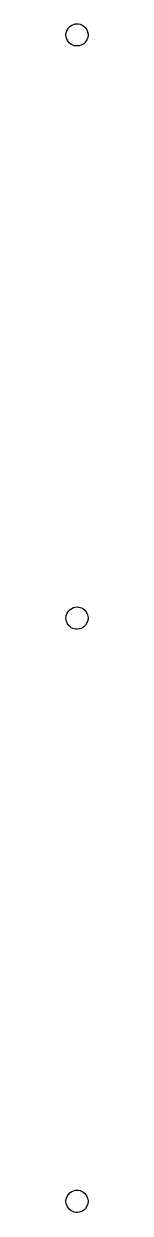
# Model space of a CAD drawing. Extents: x -267 to 174, y -103 to 30.
# Drawn here: x -267 to -265, y -103 to 3.8 of the extents above.
import ezdxf

# ---------------------------------------------------------------- set-up
doc = ezdxf.new("R2010")
doc.units = 0
doc.header["$MEASUREMENT"] = 0
doc.layers.get('0').update_dxf_attribs({"linetype": 'CONTINUOUS'})

msp = doc.modelspace()

# ---------------------------------------------------------------- linework, layer by layer
for points, knots in [([(-267, 2.81), (-267, 3.1), (-266.85, 3.41), (-266.62, 3.59), (-266.44, 3.73), (-266.22, 3.81), (-266, 3.81)], [0.1506919, 0.1506919, 0.1506919, 0.1506919, 0.2380853, 0.2380853, 0.2380853, 0.3013838, 0.3013838, 0.3013838, 0.3013838]), ([(-266, 3.81), (-265.82, 3.81), (-265.63, 3.76), (-265.48, 3.66), (-265.2, 3.49), (-265.02, 3.17), (-265, 2.86), (-265, 2.84), (-265, 2.82), (-265, 2.81)], [0.3013838, 0.3013838, 0.3013838, 0.3013838, 0.3539284, 0.3539284, 0.3539284, 0.4470504, 0.4470504, 0.4470504, 0.4520758, 0.4520758, 0.4520758, 0.4520758]), ([(-265, 2.81), (-265, 2.51), (-265.15, 2.2), (-265.38, 2.02), (-265.7, 1.77), (-266.18, 1.74), (-266.52, 1.95), (-266.8, 2.12), (-266.98, 2.44), (-267, 2.76), (-267, 2.77), (-267, 2.79), (-267, 2.81)], [0.4520758, 0.4520758, 0.4520758, 0.4520758, 0.5394692, 0.5394692, 0.5394692, 0.6553122, 0.6553122, 0.6553122, 0.7484342, 0.7484342, 0.7484342, 0.7534596, 0.7534596, 0.7534596, 0.7534596]), ([(-267, -49.55), (-267, -49.26), (-266.85, -48.95), (-266.62, -48.77), (-266.44, -48.63), (-266.22, -48.55), (-266, -48.55)], [0.1506919, 0.1506919, 0.1506919, 0.1506919, 0.2380853, 0.2380853, 0.2380853, 0.3013838, 0.3013838, 0.3013838, 0.3013838]), ([(-266, -48.55), (-265.82, -48.55), (-265.63, -48.6), (-265.48, -48.7), (-265.2, -48.87), (-265.02, -49.19), (-265, -49.5), (-265, -49.52), (-265, -49.54), (-265, -49.55)], [0.3013838, 0.3013838, 0.3013838, 0.3013838, 0.3539284, 0.3539284, 0.3539284, 0.4470504, 0.4470504, 0.4470504, 0.4520758, 0.4520758, 0.4520758, 0.4520758]), ([(-265, -49.55), (-265, -49.85), (-265.15, -50.16), (-265.38, -50.34), (-265.7, -50.59), (-266.18, -50.62), (-266.52, -50.41), (-266.8, -50.24), (-266.98, -49.92), (-267, -49.6), (-267, -49.59), (-267, -49.57), (-267, -49.55)], [0.4520758, 0.4520758, 0.4520758, 0.4520758, 0.5394692, 0.5394692, 0.5394692, 0.6553122, 0.6553122, 0.6553122, 0.7484342, 0.7484342, 0.7484342, 0.7534596, 0.7534596, 0.7534596, 0.7534596]), ([(-267, -101.91), (-267, -101.62), (-266.85, -101.31), (-266.62, -101.13), (-266.44, -100.99), (-266.22, -100.91), (-266, -100.91)], [0.1506919, 0.1506919, 0.1506919, 0.1506919, 0.2380853, 0.2380853, 0.2380853, 0.3013838, 0.3013838, 0.3013838, 0.3013838]), ([(-266, -100.91), (-265.82, -100.91), (-265.63, -100.96), (-265.48, -101.06), (-265.2, -101.23), (-265.02, -101.55), (-265, -101.86), (-265, -101.88), (-265, -101.9), (-265, -101.91)], [0.3013838, 0.3013838, 0.3013838, 0.3013838, 0.3539284, 0.3539284, 0.3539284, 0.4470504, 0.4470504, 0.4470504, 0.4520758, 0.4520758, 0.4520758, 0.4520758]), ([(-265, -101.91), (-265, -102.21), (-265.15, -102.52), (-265.38, -102.7), (-265.7, -102.95), (-266.18, -102.98), (-266.52, -102.77), (-266.8, -102.6), (-266.98, -102.28), (-267, -101.96), (-267, -101.95), (-267, -101.93), (-267, -101.91)], [0.4520758, 0.4520758, 0.4520758, 0.4520758, 0.5394692, 0.5394692, 0.5394692, 0.6553122, 0.6553122, 0.6553122, 0.7484342, 0.7484342, 0.7484342, 0.7534596, 0.7534596, 0.7534596, 0.7534596])]:
    msp.add_open_spline(points, degree=3, knots=knots)

doc.saveas('drawing.dxf')
